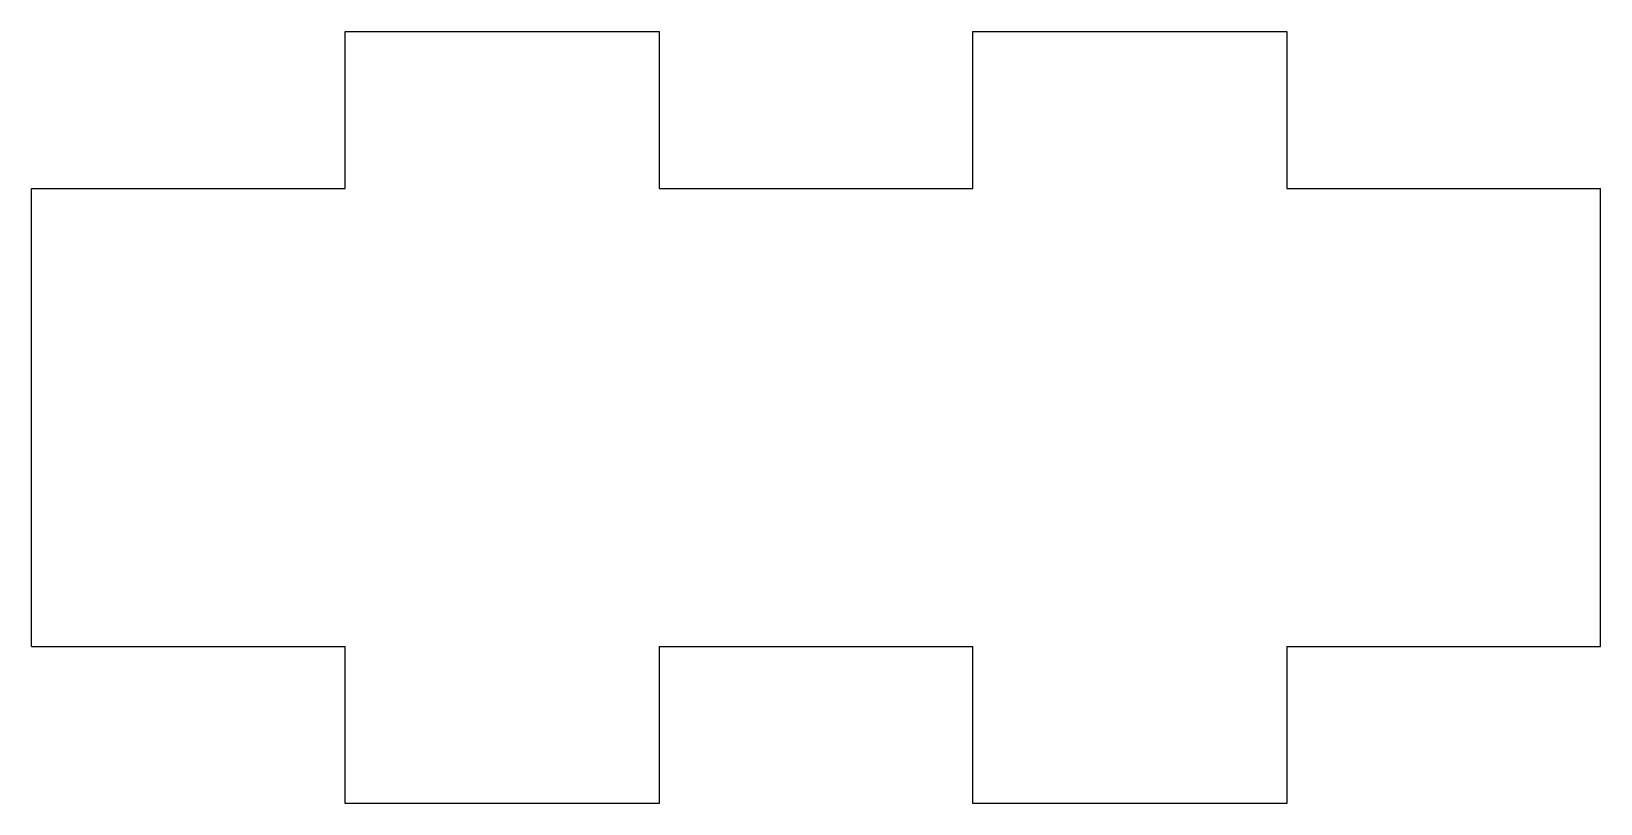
# Model space of a CAD drawing. Header units: millimetres. Extents: x 0 to 120, y -12 to 47.
import ezdxf

# ---------------------------------------------------------------- set-up
doc = ezdxf.new("R2010")
doc.units = ezdxf.units.MM

msp = doc.modelspace()

# ---------------------------------------------------------------- linework, layer by layer
at = {"color": 7, "linetype": 'Continuous', "lineweight": 25}
for p, q in [((24, 47), (48, 47)), ((24, 35), (24, 47)), ((48, 47), (48, 35)), ((72, 47), (96, 47)), ((72, 35), (72, 47)), ((96, 47), (96, 35)), ((0, 35), (24, 35)), ((0, 0), (0, 35)), ((48, 35), (72, 35)), ((96, 35), (120, 35)), ((120, 0), (120, 35)), ((0, 0), (24, 0)), ((24, -12), (24, 0)), ((48, 0), (48, -12)), ((48, 0), (72, 0)), ((72, -12), (72, 0)), ((96, 0), (96, -12)), ((96, 0), (120, 0)), ((48, -12), (24, -12)), ((96, -12), (72, -12))]:
    msp.add_line(p, q, dxfattribs=at)

doc.saveas('drawing.dxf')
